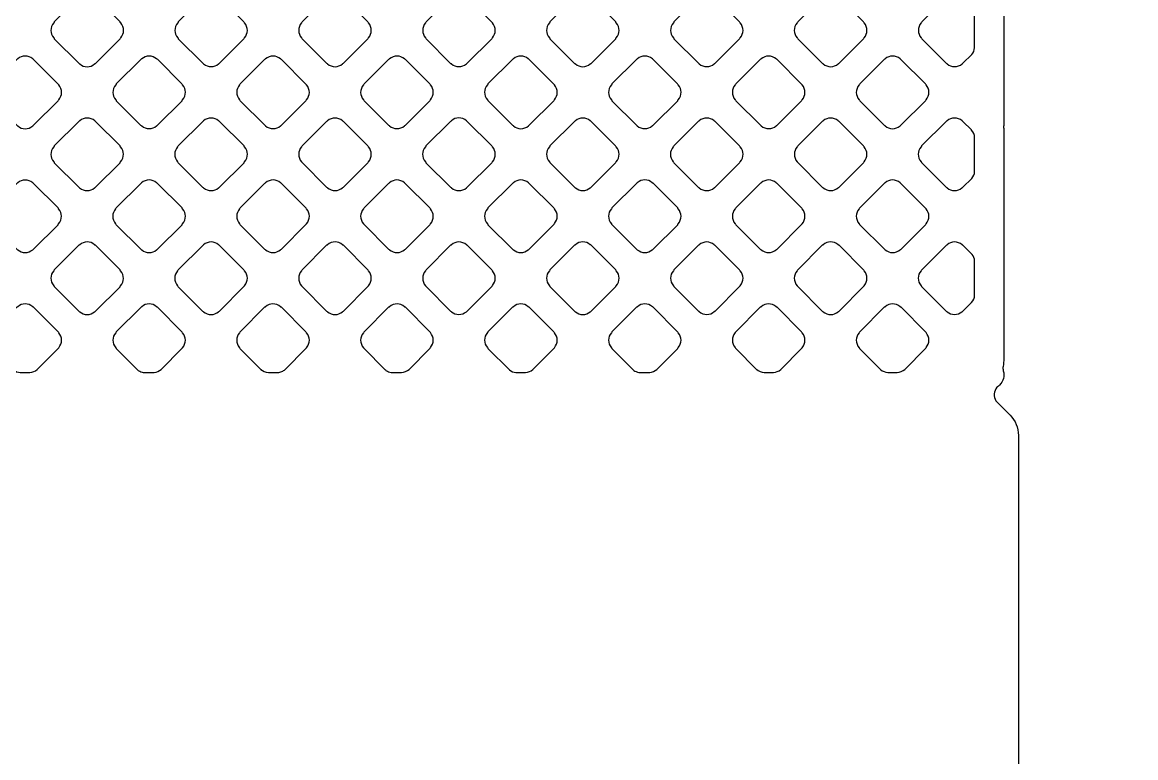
# Model space of a CAD drawing. Extents: x 0 to 248, y 0 to 175.
# Drawn here: x 95.507 to 97.443, y 133.975 to 135.254 of the extents above; entities that cross this region are included whole.
import ezdxf

# ---------------------------------------------------------------- set-up
doc = ezdxf.new("R2010")
doc.units = 0
doc.layers.add('gbr-dxf', color=7, linetype='Continuous')
doc.layers.add('gbr-outline-dxf', color=2, linetype='Continuous')

msp = doc.modelspace()

# ---------------------------------------------------------------- linework, layer by layer
at = {"layer": 'gbr-dxf'}
msp.add_line((97.214, 135.4063), (97.214, 135.0738), dxfattribs=at)
at = {"layer": 'gbr-dxf', "linetype": 'Continuous'}
for points in [[(95.5614, 135.2269, -0.104099), (95.5624, 135.2251), (95.6049, 135.1826, -0.101859), (95.6067, 135.1815, 0.378681), (95.6326, 135.1815, -0.095886), (95.6342, 135.1825), (95.6769, 135.2252, -0.095602), (95.6779, 135.2268, 0.379293), (95.6779, 135.2528, -0.107999), (95.6768, 135.2546), (95.6343, 135.2971, -0.096266), (95.6327, 135.2981, 0.379731), (95.6067, 135.2981, -0.09572), (95.6051, 135.2971), (95.5624, 135.2545, -0.096023), (95.5614, 135.2528, 0.379672)], [(95.7771, 135.2269, -0.096265), (95.7781, 135.2252), (95.8206, 135.1827, -0.091964), (95.8222, 135.1817, 0.379731), (95.8482, 135.1817, -0.096265), (95.8498, 135.1827), (95.8923, 135.2252, -0.096266), (95.8933, 135.2268, 0.379731), (95.8933, 135.2528, -0.091558), (95.8923, 135.2544), (95.8498, 135.2969, -0.095916), (95.8481, 135.2979, 0.379731), (95.8221, 135.2979, -0.096265), (95.8205, 135.2969), (95.7781, 135.2545, -0.095916), (95.7771, 135.2528, 0.379731)], [(95.9924, 135.2268, -0.087343), (95.9933, 135.2253), (96.036, 135.1826, -0.09979), (96.0377, 135.1816, 0.379731), (96.0637, 135.1816, -0.09572), (96.0653, 135.1826), (96.108, 135.2252, -0.096266), (96.1089, 135.2268, 0.379731), (96.1089, 135.2528, -0.091558), (96.108, 135.2544), (96.0653, 135.2971, -0.096121), (96.0637, 135.2981, 0.379731), (96.0377, 135.2981, -0.09572), (96.036, 135.2971), (95.9934, 135.2544, -0.095628), (95.9924, 135.2528, 0.379731)], [(96.2081, 135.2268, -0.089768), (96.209, 135.2253), (96.2518, 135.1825, -0.082483), (96.2532, 135.1816, 0.379214), (96.2791, 135.1817, -0.096625), (96.2808, 135.1826), (96.3234, 135.2252, -0.095916), (96.3244, 135.2269, 0.379289), (96.3244, 135.2528, -0.083262), (96.3235, 135.2542), (96.2807, 135.297, -0.089936), (96.2792, 135.298, 0.379506), (96.2532, 135.298, -0.096117), (96.2516, 135.297), (96.209, 135.2544, -0.096227), (96.2081, 135.2528, 0.379506)], [(96.4235, 135.2268, -0.09572), (96.4245, 135.2252), (96.4672, 135.1825, -0.091437), (96.4687, 135.1816, 0.379731), (96.4947, 135.1816, -0.096265), (96.4963, 135.1825), (96.539, 135.2252, -0.095916), (96.5399, 135.2268, 0.379731), (96.5399, 135.2528, -0.100266), (96.5389, 135.2545), (96.4962, 135.2972, -0.087639), (96.4947, 135.2981, 0.379731), (96.4688, 135.2981, -0.09572), (96.4671, 135.2971), (96.4245, 135.2545, -0.096266), (96.4235, 135.2528, 0.379731)], [(96.6392, 135.2269, -0.09572), (96.6401, 135.2252), (96.6827, 135.1827, -0.091964), (96.6843, 135.1817, 0.379731), (96.7102, 135.1817, -0.096265), (96.7119, 135.1827), (96.7544, 135.2252, -0.095916), (96.7554, 135.2268, 0.379731), (96.7554, 135.2528, -0.091745), (96.7544, 135.2544), (96.7118, 135.2969, -0.096266), (96.7102, 135.2979, 0.379731), (96.6842, 135.2979, -0.09572), (96.6826, 135.2969), (96.6401, 135.2545, -0.096266), (96.6392, 135.2528, 0.379731)], [(96.8544, 135.2528, 0.379293), (96.8545, 135.2268, -0.087314), (96.8554, 135.2253), (96.8981, 135.1826, -0.100054), (96.8998, 135.1816, 0.379289), (96.9258, 135.1816, -0.095506), (96.9274, 135.1826), (96.9701, 135.2252, -0.095535), (96.971, 135.2269, 0.379214), (96.971, 135.2528, -0.091954), (96.9701, 135.2544), (96.9274, 135.2971, -0.096314), (96.9257, 135.2981, 0.379703), (96.8998, 135.2981, -0.095612), (96.8981, 135.2971), (96.8554, 135.2544, -0.095796)], [(97.0702, 135.2528, 0.379293), (97.0702, 135.2269, -0.096265), (97.0712, 135.2252), (97.1137, 135.1827, -0.095916), (97.1153, 135.1817, 0.379731), (97.1413, 135.1817, -0.096265), (97.1429, 135.1827), (97.1581, 135.1979, 0.165064), (97.1632, 135.2096), (97.1632, 135.2696, 0.165892), (97.1582, 135.2816), (97.1429, 135.2969, -0.097796), (97.1412, 135.2979, 0.378814), (97.1153, 135.2979, -0.098049), (97.1136, 135.2969), (97.0711, 135.2545, -0.095895)], [(95.4535, 135.145, 0.379293), (95.4536, 135.119, -0.096103), (95.4545, 135.1174), (95.4972, 135.0747, -0.091913), (95.4988, 135.0737, 0.379731), (95.5248, 135.0737, -0.09572), (95.5264, 135.0747), (95.5691, 135.1174, -0.095819), (95.5701, 135.1191, 0.379289), (95.5701, 135.145, -0.082787), (95.5693, 135.1464), (95.5263, 135.1894, -0.087175), (95.5248, 135.1903, 0.378906), (95.4989, 135.1903, -0.095506), (95.4972, 135.1893), (95.4545, 135.1466, -0.095602)], [(95.6692, 135.145, 0.379293), (95.6693, 135.1191, -0.107426), (95.6703, 135.1172), (95.7126, 135.0749, -0.103566), (95.7144, 135.0739, 0.379289), (95.7403, 135.0739, -0.095866), (95.742, 135.0748), (95.7846, 135.1175, -0.095796), (95.7856, 135.1191, 0.379293), (95.7856, 135.1451, -0.104392), (95.7845, 135.1469), (95.7423, 135.1892, -0.108224), (95.7404, 135.1902, 0.379506), (95.7145, 135.1902, -0.098229), (95.7128, 135.1892), (95.6702, 135.1466, -0.095796)], [(95.8848, 135.1451, 0.379293), (95.8848, 135.1192, -0.095956), (95.8857, 135.1175), (95.9284, 135.0748, -0.092126), (95.93, 135.0739, 0.379289), (95.956, 135.0739, -0.09527), (95.9576, 135.0748), (96.0001, 135.1174, -0.095602), (96.0011, 135.119, 0.379293), (96.0011, 135.145, -0.092247), (96.0002, 135.1465), (95.9575, 135.1892, -0.096627), (95.9558, 135.1902, 0.379289), (95.9299, 135.1902, -0.095506), (95.9282, 135.1893), (95.8857, 135.1468, -0.095602)], [(96.1002, 135.119, -0.087343), (96.1011, 135.1175), (96.1437, 135.0749, -0.099711), (96.1454, 135.0739, 0.379293), (96.1714, 135.0739, -0.095956), (96.173, 135.0749), (96.2157, 135.1175, -0.096111), (96.2166, 135.1192, 0.379321), (96.2167, 135.1451, -0.09148), (96.2157, 135.1467), (96.1731, 135.1892, -0.098209), (96.1715, 135.1902, 0.379506), (96.1455, 135.1902, -0.096117), (96.1439, 135.1893), (96.1012, 135.1466, -0.096955), (96.1002, 135.1449, 0.379612)], [(96.3158, 135.1191, -0.087314), (96.3167, 135.1177), (96.3596, 135.0747, -0.083056), (96.361, 135.0738, 0.379731), (96.387, 135.0738, -0.09572), (96.3886, 135.0748), (96.4312, 135.1174, -0.096266), (96.4322, 135.119, 0.379731), (96.4322, 135.145, -0.083522), (96.4313, 135.1464), (96.3884, 135.1893, -0.087639), (96.3869, 135.1903, 0.379731), (96.3609, 135.1903, -0.09572), (96.3593, 135.1893), (96.3167, 135.1467, -0.096266), (96.3158, 135.1451, 0.379731)], [(96.5313, 135.119, -0.095756), (96.5323, 135.1174), (96.5749, 135.0748, -0.091646), (96.5764, 135.0739, 0.379731), (96.6024, 135.0739, -0.09572), (96.604, 135.0748), (96.6467, 135.1175, -0.096266), (96.6476, 135.1191, 0.379731), (96.6476, 135.1451, -0.100032), (96.6466, 135.1468), (96.604, 135.1894, -0.087515), (96.6026, 135.1903, 0.379731), (96.5766, 135.1903, -0.096265), (96.575, 135.1893), (96.5323, 135.1466, -0.095916), (96.5313, 135.145, 0.379731)], [(96.7468, 135.1192, -0.09572), (96.7478, 135.1175), (96.7905, 135.0748, -0.091913), (96.7921, 135.0739, 0.379731), (96.8181, 135.0739, -0.09572), (96.8197, 135.0749), (96.8622, 135.1174, -0.096266), (96.8632, 135.119, 0.379731), (96.8632, 135.145, -0.092139), (96.8622, 135.1465), (96.8195, 135.1892, -0.096558), (96.8179, 135.1902, 0.379731), (96.7919, 135.1902, -0.09572), (96.7903, 135.1892), (96.7478, 135.1468, -0.096266), (96.7468, 135.1452, 0.379731)], [(96.9623, 135.119, -0.091685), (96.9633, 135.1174), (97.006, 135.0747, -0.087297), (97.0074, 135.0738, 0.379731), (97.0334, 135.0738, -0.09572), (97.035, 135.0748), (97.0778, 135.1175, -0.096266), (97.0787, 135.1192, 0.379731), (97.0787, 135.1452, -0.087314), (97.0778, 135.1466), (97.0351, 135.1893, -0.091964), (97.0336, 135.1903, 0.379731), (97.0076, 135.1903, -0.096265), (97.006, 135.1893), (96.9633, 135.1466, -0.095916), (96.9623, 135.145, 0.379731)], [(95.5614, 135.0112, -0.099825), (95.5624, 135.0095), (95.6049, 134.967, -0.095958), (95.6065, 134.966, 0.379731), (95.6325, 134.966, -0.09572), (95.6341, 134.967), (95.6768, 135.0096, -0.095916), (95.6777, 135.0113, 0.379731), (95.6777, 135.0373, -0.096265), (95.6768, 135.0389), (95.6341, 135.0816, -0.083134), (95.6327, 135.0825, 0.379731), (95.6067, 135.0825, -0.096265), (95.6051, 135.0815), (95.5624, 135.0388, -0.095916), (95.5614, 135.0372, 0.379731)], [(95.7769, 135.0114, -0.107365), (95.778, 135.0095), (95.8204, 134.9671, -0.103673), (95.8222, 134.966, 0.379293), (95.8482, 134.9661, -0.096119), (95.8498, 134.967), (95.8924, 135.0097, -0.096332), (95.8934, 135.0113, 0.379321), (95.8934, 135.0373, -0.103429), (95.8924, 135.039), (95.85, 135.0815, -0.107634), (95.8481, 135.0825, 0.379293), (95.8221, 135.0825, -0.09572), (95.8205, 135.0815), (95.7779, 135.039, -0.096332), (95.7769, 135.0373, 0.379289)], [(95.9925, 135.0113, -0.083235), (95.9934, 135.0099), (96.0361, 134.9672, -0.096314), (96.0377, 134.9662, 0.379672), (96.0637, 134.9662, -0.096157), (96.0653, 134.9672), (96.1079, 135.0097, -0.095796), (96.1088, 135.0113, 0.378906), (96.1088, 135.0373, -0.087284), (96.1079, 135.0388), (96.0652, 135.0815, -0.094397), (96.0636, 135.0824, 0.379506), (96.0377, 135.0824, -0.096117), (96.036, 135.0814), (95.9935, 135.0389, -0.095916), (95.9925, 135.0373, 0.379731)], [(96.2079, 135.0113, -0.091558), (96.2089, 135.0097), (96.2517, 134.9669, -0.087516), (96.2532, 134.966, 0.379731), (96.2792, 134.966, -0.09572), (96.2808, 134.967), (96.3235, 135.0097, -0.096266), (96.3245, 135.0114, 0.379731), (96.3245, 135.0373, -0.087314), (96.3236, 135.0388), (96.2808, 135.0816, -0.091913), (96.2792, 135.0826, 0.379731), (96.2532, 135.0826, -0.09572), (96.2516, 135.0816), (96.2089, 135.0389, -0.096266), (96.2079, 135.0373, 0.379731)], [(96.4236, 135.0113, -0.091663), (96.4246, 135.0098), (96.4672, 134.9671, -0.086956), (96.4687, 134.9662, 0.379731), (96.4947, 134.9662, -0.096265), (96.4963, 134.9671), (96.5388, 135.0096, -0.095916), (96.5398, 135.0113, 0.379731), (96.5398, 135.0373, -0.096117), (96.5388, 135.0389), (96.4961, 135.0816, -0.083076), (96.4947, 135.0825, 0.379731), (96.4688, 135.0825, -0.09572), (96.4671, 135.0815), (96.4246, 135.0389, -0.096266), (96.4236, 135.0373, 0.379731)], [(96.639, 135.0114, -0.100032), (96.64, 135.0096), (96.6826, 134.967, -0.096266), (96.6843, 134.9661, 0.379731), (96.7102, 134.9661, -0.09572), (96.7119, 134.967), (96.7545, 135.0097, -0.096266), (96.7555, 135.0113, 0.379731), (96.7555, 135.0373, -0.09572), (96.7545, 135.0389), (96.7119, 135.0815, -0.09979), (96.7102, 135.0825, 0.379731), (96.6842, 135.0825, -0.09572), (96.6826, 135.0815), (96.64, 135.039, -0.096266), (96.639, 135.0373, 0.379731)], [(96.8546, 135.0113, -0.083172), (96.8555, 135.0099), (96.8982, 134.9672, -0.096266), (96.8998, 134.9662, 0.379731), (96.9258, 134.9662, -0.09572), (96.9274, 134.9672), (96.9699, 135.0097, -0.096266), (96.9709, 135.0113, 0.379731), (96.9709, 135.0373, -0.087314), (96.97, 135.0388), (96.9273, 135.0815, -0.091964), (96.9257, 135.0824, 0.379731), (96.8998, 135.0824, -0.096265), (96.8981, 135.0814), (96.8556, 135.0389, -0.095916), (96.8546, 135.0373, 0.379731)], [(97.07, 135.0113, -0.087314), (97.0709, 135.0098), (97.1138, 134.9669, -0.087516), (97.1153, 134.966, 0.379731), (97.1412, 134.966, -0.09572), (97.1429, 134.967), (97.1581, 134.9822, 0.169599), (97.1632, 134.9943), (97.1632, 135.0537, 0.176204), (97.158, 135.0664, -0.03892), (97.1578, 135.0666), (97.1429, 135.0816, -0.096266), (97.1413, 135.0825, 0.379731), (97.1153, 135.0825, -0.09572), (97.1136, 135.0816), (97.071, 135.0389, -0.096266), (97.07, 135.0373, 0.379731)], [(95.4537, 134.9035, -0.091745), (95.4546, 134.9019), (95.4973, 134.8592, -0.087638), (95.4988, 134.8583, 0.379731), (95.5248, 134.8583, -0.096265), (95.5264, 134.8593), (95.569, 134.9019, -0.095916), (95.57, 134.9035, 0.379731), (95.57, 134.9295, -0.087748), (95.5691, 134.931), (95.5264, 134.9737, -0.091964), (95.5248, 134.9746, 0.379731), (95.4988, 134.9746, -0.096265), (95.4972, 134.9736), (95.4547, 134.9311, -0.095916), (95.4537, 134.9295, 0.379731)], [(95.6691, 134.9036, -0.103429), (95.6701, 134.9018), (95.7127, 134.8592, -0.099849), (95.7144, 134.8582, 0.379293), (95.7403, 134.8582, -0.09572), (95.742, 134.8592), (95.7846, 134.9018, -0.096214), (95.7856, 134.9035, 0.379672), (95.7856, 134.9294, -0.091581), (95.7847, 134.931), (95.7419, 134.9737, -0.095824), (95.7403, 134.9747, 0.379293), (95.7143, 134.9747, -0.096119), (95.7127, 134.9737), (95.6701, 134.9311, -0.096332), (95.6691, 134.9295, 0.379321)], [(95.8848, 134.9035, -0.107999), (95.8858, 134.9017), (95.9281, 134.8594, -0.103868), (95.9299, 134.8584, 0.379731), (95.9559, 134.8584, -0.096265), (95.9575, 134.8593), (96.0001, 134.902, -0.095916), (96.0011, 134.9036, 0.379731), (96.0011, 134.9296, -0.103834), (96.0001, 134.9314), (95.9578, 134.9736, -0.107794), (95.9559, 134.9747, 0.379731), (95.93, 134.9747, -0.096265), (95.9283, 134.9737), (95.8857, 134.9311, -0.095916), (95.8848, 134.9295, 0.379731)], [(96.1002, 134.9295, 0.37925), (96.1002, 134.9036, -0.083792), (96.1011, 134.9022), (96.1439, 134.8594, -0.096314), (96.1456, 134.8584, 0.379672), (96.1715, 134.8584, -0.096157), (96.1731, 134.8593), (96.2157, 134.9019, -0.095602), (96.2167, 134.9035, 0.379214), (96.2166, 134.9295, -0.087784), (96.2157, 134.931), (96.1729, 134.9738, -0.092072), (96.1714, 134.9747, 0.379289), (96.1454, 134.9747, -0.095506), (96.1438, 134.9738), (96.1012, 134.9312, -0.095602)], [(96.3158, 134.9035, -0.091663), (96.3167, 134.9019), (96.3594, 134.8592, -0.086956), (96.3609, 134.8583, 0.379731), (96.3868, 134.8583, -0.096265), (96.3885, 134.8593), (96.4312, 134.902, -0.095916), (96.4322, 134.9037, 0.379731), (96.4322, 134.9296, -0.087549), (96.4313, 134.9311), (96.3886, 134.9738, -0.091913), (96.387, 134.9747, 0.379731), (96.361, 134.9747, -0.09572), (96.3594, 134.9738), (96.3167, 134.9311, -0.096266), (96.3158, 134.9295, 0.379731)], [(96.5313, 134.9036, -0.091558), (96.5322, 134.9021), (96.5751, 134.8593, -0.087515), (96.5765, 134.8583, 0.379731), (96.6025, 134.8583, -0.095756), (96.6042, 134.8593), (96.6467, 134.9018, -0.095958), (96.6476, 134.9035, 0.379731), (96.6476, 134.9294, -0.09572), (96.6467, 134.9311), (96.6038, 134.9739, -0.083056), (96.6024, 134.9748, 0.379731), (96.5765, 134.9748, -0.09572), (96.5748, 134.9738), (96.5323, 134.9312, -0.096266), (96.5313, 134.9296, 0.379731)], [(96.7468, 134.9035, -0.099812), (96.7478, 134.9018), (96.7903, 134.8593, -0.095628), (96.792, 134.8584, 0.379731), (96.8179, 134.8584, -0.096265), (96.8196, 134.8593), (96.8622, 134.902, -0.095916), (96.8632, 134.9036, 0.379731), (96.8632, 134.9296, -0.096265), (96.8622, 134.9312), (96.8197, 134.9737, -0.09979), (96.818, 134.9747, 0.379731), (96.792, 134.9747, -0.09572), (96.7904, 134.9737), (96.7478, 134.9311, -0.096266), (96.7468, 134.9295, 0.379731)], [(96.9623, 134.9036, -0.087314), (96.9632, 134.9021), (97.0062, 134.8592, -0.083056), (97.0076, 134.8583, 0.379731), (97.0335, 134.8583, -0.09572), (97.0352, 134.8593), (97.0778, 134.9019, -0.096266), (97.0787, 134.9035, 0.379731), (97.0787, 134.9295, -0.082756), (97.0779, 134.9309), (97.0349, 134.9738, -0.087516), (97.0335, 134.9747, 0.379731), (97.0075, 134.9747, -0.09572), (97.0058, 134.9738), (96.9633, 134.9312, -0.096266), (96.9623, 134.9296, 0.379731)], [(95.5614, 134.7958, -0.095866), (95.5624, 134.7942), (95.6051, 134.7514, -0.091364), (95.6067, 134.7505, 0.379214), (95.6326, 134.7505, -0.096625), (95.6343, 134.7515), (95.6768, 134.794, -0.096023), (95.6777, 134.7956, 0.379672), (95.6778, 134.8216, -0.099971), (95.6768, 134.8233), (95.634, 134.8661, -0.08752), (95.6325, 134.867, 0.379214), (95.6066, 134.8669, -0.095956), (95.6049, 134.866), (95.5624, 134.8234, -0.096266), (95.5614, 134.8218, 0.379289)], [(95.7769, 134.7957, -0.104215), (95.778, 134.7939), (95.8203, 134.7515, -0.100054), (95.8221, 134.7505, 0.379731), (95.848, 134.7505, -0.096265), (95.8497, 134.7515), (95.8923, 134.7941, -0.096266), (95.8933, 134.7958, 0.379731), (95.8933, 134.8218, -0.091558), (95.8923, 134.8233), (95.8498, 134.8659, -0.096266), (95.8481, 134.8669, 0.379731), (95.8221, 134.8669, -0.096225), (95.8205, 134.8659), (95.7779, 134.8233, -0.095916), (95.7769, 134.8217, 0.379731)], [(95.9924, 134.7958, -0.09572), (95.9934, 134.7941), (96.0359, 134.7516, -0.107817), (96.0377, 134.7506, 0.379731), (96.0637, 134.7506, -0.096265), (96.0653, 134.7515), (96.108, 134.7942, -0.096266), (96.1089, 134.7958, 0.379731), (96.1089, 134.8218, -0.100032), (96.1079, 134.8235), (96.0654, 134.866, -0.104018), (96.0637, 134.867, 0.379731), (96.0377, 134.867, -0.09572), (96.036, 134.866), (95.9934, 134.8234, -0.096266), (95.9924, 134.8217, 0.379731)], [(96.208, 134.8217, 0.379293), (96.2081, 134.7958, -0.087848), (96.209, 134.7943), (96.2518, 134.7515, -0.08348), (96.2532, 134.7506, 0.379672), (96.2791, 134.7506, -0.095612), (96.2808, 134.7516), (96.3234, 134.7942, -0.095796), (96.3244, 134.7959, 0.379293), (96.3244, 134.8218, -0.083522), (96.3235, 134.8232), (96.2807, 134.866, -0.088202), (96.2792, 134.8669, 0.379321), (96.2532, 134.8669, -0.095506), (96.2516, 134.866), (96.209, 134.8234, -0.095796)], [(96.4235, 134.7958, -0.095756), (96.4245, 134.7942), (96.4672, 134.7515, -0.091437), (96.4687, 134.7505, 0.379731), (96.4947, 134.7505, -0.096265), (96.4963, 134.7515), (96.539, 134.7941, -0.095628), (96.5399, 134.7958, 0.379731), (96.5399, 134.8217, -0.100082), (96.5389, 134.8235), (96.4962, 134.8662, -0.087639), (96.4947, 134.8671, 0.379731), (96.4688, 134.8671, -0.09572), (96.4671, 134.8661), (96.4245, 134.8234, -0.095916), (96.4235, 134.8218, 0.379731)], [(96.6392, 134.7958, -0.095756), (96.6401, 134.7942), (96.6827, 134.7516, -0.091646), (96.6843, 134.7507, 0.379731), (96.7102, 134.7507, -0.09572), (96.7119, 134.7516), (96.7544, 134.7941, -0.096266), (96.7554, 134.7958, 0.379731), (96.7554, 134.8218, -0.092139), (96.7544, 134.8233), (96.7118, 134.8659, -0.096227), (96.7102, 134.8669, 0.379731), (96.6842, 134.8669, -0.096265), (96.6826, 134.8659), (96.6401, 134.8234, -0.095916), (96.6392, 134.8218, 0.379731)], [(96.8545, 134.7958, -0.087274), (96.8554, 134.7943), (96.8981, 134.7516, -0.09979), (96.8998, 134.7506, 0.379731), (96.9258, 134.7506, -0.09572), (96.9274, 134.7515), (96.97, 134.7942, -0.096266), (96.971, 134.7958, 0.379731), (96.971, 134.8218, -0.092139), (96.9701, 134.8233), (96.9274, 134.866, -0.095916), (96.9257, 134.867, 0.379731), (96.8998, 134.867, -0.096265), (96.8981, 134.866), (96.8554, 134.8234, -0.095916), (96.8545, 134.8217, 0.379731)], [(97.0701, 134.7958, -0.087191), (97.071, 134.7943), (97.1138, 134.7515, -0.087302), (97.1153, 134.7506, 0.378681), (97.1412, 134.7506, -0.098137), (97.1429, 134.7516), (97.1577, 134.7665), (97.1578, 134.7665, 0.18007), (97.1632, 134.7794), (97.1632, 134.839, 0.153158), (97.1587, 134.8501), (97.1428, 134.866, -0.087638), (97.1413, 134.8669, 0.379731), (97.1153, 134.8669, -0.096265), (97.1137, 134.8659), (97.0711, 134.8234, -0.095916), (97.0701, 134.8218, 0.379289)], [(95.4536, 134.688, -0.087314), (95.4545, 134.6865), (95.4916, 134.6493, 0.157464), (95.503, 134.6448), (95.5198, 134.6448, -0.036589), (95.5201, 134.6449, 0.176204), (95.5327, 134.65), (95.5691, 134.6864, -0.095958), (95.5701, 134.688, 0.379731), (95.5701, 134.714, -0.091558), (95.5692, 134.7155), (95.5265, 134.7583, -0.096266), (95.5248, 134.7592, 0.379731), (95.4988, 134.7592, -0.09572), (95.4972, 134.7583), (95.4545, 134.7156, -0.096266), (95.4536, 134.7139, 0.379731)], [(95.6692, 134.688, -0.09572), (95.6702, 134.6863), (95.7063, 134.6503), (95.7063, 134.6502, 0.070248), (95.7109, 134.647), (95.711, 134.647, 0.108256), (95.7192, 134.6448), (95.7359, 134.6448, 0.174173), (95.7484, 134.6502), (95.7484, 134.6503), (95.7845, 134.6863, -0.095916), (95.7854, 134.6879, 0.379731), (95.7854, 134.7139, -0.100266), (95.7844, 134.7156), (95.7418, 134.7582, -0.087638), (95.7404, 134.7591, 0.379731), (95.7144, 134.7591, -0.096265), (95.7127, 134.7581), (95.6702, 134.7156, -0.096266), (95.6692, 134.714, 0.379731)], [(95.8846, 134.688, -0.103612), (95.8857, 134.6862), (95.9213, 134.6506, -0.057509), (95.9217, 134.6503, 0.181421), (95.9347, 134.6449, -0.035866), (95.935, 134.6448), (95.9509, 134.6448, -0.03656), (95.9512, 134.6449, 0.088521), (95.958, 134.6464, -0.033854), (95.9582, 134.6464, 0.087596), (95.964, 134.6502), (95.9641, 134.6503), (96.0001, 134.6863, -0.096266), (96.0011, 134.688, 0.379731), (96.0011, 134.7139, -0.091558), (96.0002, 134.7155), (95.9574, 134.7582, -0.096266), (95.9558, 134.7592, 0.379731), (95.9298, 134.7592, -0.09572), (95.9282, 134.7582), (95.8856, 134.7156, -0.096266), (95.8846, 134.714, 0.379731)], [(96.1002, 134.6879, -0.096265), (96.1012, 134.6863), (96.1373, 134.6502), (96.1373, 134.6502, 0.064639), (96.1415, 134.6472, -0.059669), (96.142, 134.647, 0.108256), (96.1503, 134.6448), (96.1662, 134.6448, -0.034985), (96.1665, 134.6449, 0.181317), (96.1794, 134.6503), (96.1795, 134.6503), (96.2157, 134.6865, -0.095916), (96.2166, 134.6881, 0.379731), (96.2166, 134.7141, -0.100266), (96.2156, 134.7158), (96.1733, 134.7582, -0.104018), (96.1715, 134.7592, 0.379731), (96.1455, 134.7592, -0.09572), (96.1439, 134.7582), (96.1012, 134.7156, -0.095916), (96.1002, 134.7139, 0.379731)], [(96.3158, 134.6881, -0.087314), (96.3167, 134.6866), (96.3539, 134.6493, 0.157464), (96.3654, 134.6448), (96.3819, 134.6448, -0.036092), (96.3822, 134.6449, 0.176204), (96.3948, 134.65), (96.4312, 134.6864, -0.096266), (96.4322, 134.688, 0.379731), (96.4322, 134.714, -0.083522), (96.4313, 134.7154), (96.3884, 134.7583, -0.087639), (96.3869, 134.7592, 0.379731), (96.3609, 134.7592, -0.09572), (96.3593, 134.7583), (96.3167, 134.7157, -0.096266), (96.3158, 134.7141, 0.379731)], [(96.5313, 134.688, -0.095756), (96.5323, 134.6864), (96.5687, 134.65, 0.115333), (96.5766, 134.6456, 0.060322), (96.5813, 134.6448), (96.598, 134.6448, 0.174173), (96.6104, 134.6502), (96.6105, 134.6503), (96.6467, 134.6864, -0.096266), (96.6476, 134.6881, 0.379731), (96.6476, 134.714, -0.100032), (96.6466, 134.7158), (96.604, 134.7583, -0.087515), (96.6026, 134.7593, 0.379731), (96.5766, 134.7593, -0.096265), (96.575, 134.7583), (96.5323, 134.7156, -0.095916), (96.5313, 134.714, 0.379731)], [(96.7468, 134.6881, -0.09572), (96.7478, 134.6865), (96.784, 134.6503), (96.7841, 134.6503, 0.181421), (96.797, 134.6449, -0.035866), (96.7973, 134.6448), (96.8129, 134.6448, -0.036092), (96.8132, 134.6449, 0.176204), (96.8259, 134.65), (96.8622, 134.6863, -0.096266), (96.8632, 134.688, 0.379731), (96.8632, 134.7139, -0.092139), (96.8622, 134.7155), (96.8195, 134.7582, -0.096558), (96.8179, 134.7592, 0.379731), (96.7919, 134.7592, -0.09572), (96.7903, 134.7582), (96.7478, 134.7158, -0.096266), (96.7468, 134.7141, 0.379731)], [(96.9623, 134.6879, -0.087343), (96.9632, 134.6865), (96.9997, 134.65, 0.176145), (97.0124, 134.6448), (97.0283, 134.6448, -0.034985), (97.0286, 134.6449, 0.180725), (97.0415, 134.6502), (97.0415, 134.6503), (97.0778, 134.6865, -0.095602), (97.0787, 134.6881, 0.379293), (97.0787, 134.7141, -0.091954), (97.0778, 134.7156), (97.0352, 134.7582, -0.095916), (97.0336, 134.7592, 0.379731), (97.0076, 134.7592, -0.096265), (97.0059, 134.7582), (96.9633, 134.7156, -0.095916), (96.9623, 134.7139, 0.379731)]]:
    msp.add_lwpolyline(points, format="xyb", close=True, dxfattribs=at)
msp.add_lwpolyline([(97.214, 135.0699), (97.214, 134.6714, -0.020534), (97.214, 134.6694, -0.047097), (97.2127, 134.6554, 0.094979), (97.213, 134.6479), (97.213, 134.6478, -0.27305), (97.2066, 134.6229, -0.058597), (97.202, 134.6192, 0.318194), (97.2002, 134.5955), (97.2248, 134.5709, -0.198996), (97.2394, 134.5355), (97.2394, 131.5014, -0.41422), (96.943, 131.2049), (89.943, 131.2049, 0.414216), (89.2395, 130.5014), (89.2395, 130.1252, -0.41397), (88.943, 129.8288), (83.943, 129.8288, -0.414221)], format="xyb", dxfattribs=at)
at = {"layer": 'gbr-dxf'}
msp.add_arc((97.1886, 135.0718), 0.0254, 355.6195, 4.3805, dxfattribs=at)
at = {"layer": 'gbr-outline-dxf', "linetype": 'Continuous', "const_width": 0.000025}
msp.add_lwpolyline([(97.4434, 131.5017), (97.4434, 138.8833, 0.211094), (97.28, 139.253), (91.6067, 144.4193, -0.211095), (91.4434, 144.789), (91.4434, 152.6922, 0.414217), (90.9434, 153.1922), (77.9434, 153.1922, 0.414217), (77.4434, 152.6922), (77.4434, 144.789, 0.211094), (77.6068, 144.4193), (83.2801, 139.253, -0.211095), (83.4434, 138.8833), (83.4434, 130.1255, 0.414217), (83.9434, 129.6255), (88.9434, 129.6255, 0.414217), (89.4434, 130.1255), (89.4434, 130.5017, -0.414217), (89.9434, 131.0017), (96.9434, 131.0017, 0.414217)], format="xyb", close=True, dxfattribs=at)

doc.saveas('drawing.dxf')
